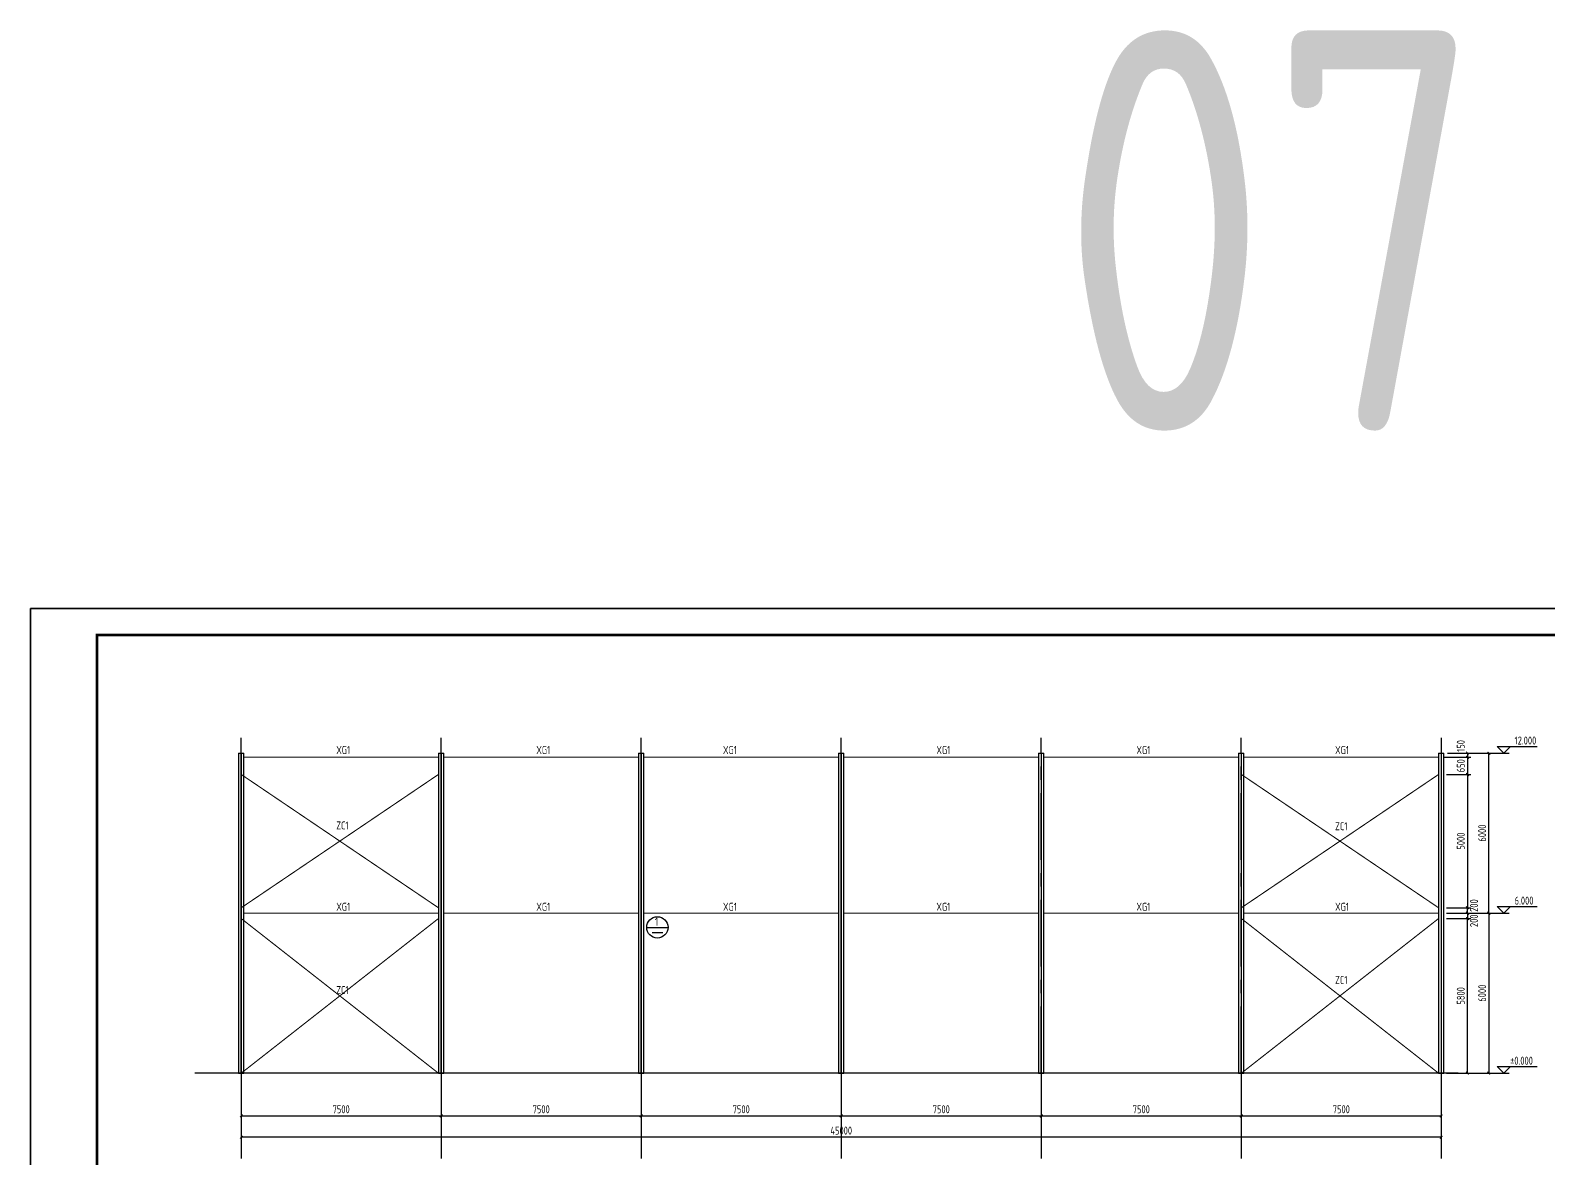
# Model space of a CAD drawing. Header units: millimetres. Extents: x 866309 to 879639, y 39442 to 44891.
# Drawn here: x 872240 to 872809, y 39836 to 40259 of the extents above; entities that cross this region are included whole.
import ezdxf

# ---------------------------------------------------------------- set-up
doc = ezdxf.new("R2010")
doc.units = ezdxf.units.MM
doc.header["$LTSCALE"] = 1000
doc.header["$MEASUREMENT"] = 0
doc.linetypes.add('CENTER', pattern=[2, 1.25, -0.25, 0.25, -0.25])
doc.linetypes.add('DOTE', pattern=[2.42, 2, -0.2, 0.02, -0.2])
for name, color, linetype in [('1530', 253, 'Continuous'), ('1534', 7, 'Continuous'), ('AXIS', 3, 'Continuous'), ('DIM', 7, 'Continuous'), ('DOTE', 1, 'DOTE'), ('M_Prof', 2, 'Continuous'), ('支撑', 6, 'Continuous'), ('柱集中标注', 2, 'Continuous'), ('梁集中标注', 2, 'Continuous'), ('索引符号标注', 253, 'Continuous')]:
    doc.layers.add(name, color=color, linetype=linetype)
doc.styles.add('GBHZ', font='gbenor.shx', dxfattribs={"width": 0.9, "bigfont": 'gbcbig.shx'})
doc.dimstyles.new('Y100', dxfattribs={"dimscale": 0, "dimtxt": 3, "dimasz": 0.01, "dimexe": 1.2, "dimexo": 2, "dimgap": 1, "dimtad": 1, "dimdec": 0, "dimlfac": 100, "dimzin": 0, "dimdsep": 46, "dimtxsty": 'GBHZ', "dimblk": 'DX', "dimcen": 0.09, "dimdle": 1, "dimclrd": 7, "dimclre": 7, "dimclrt": 7, "dimadec": 0, "dimazin": 0, "dimtfac": 1, "dimtdec": 0, "dimtix": 1, "dimtmove": 2, "dimatfit": 3, "dimldrblk": 'DX', "dimfxl": 0, "dimtolj": 1, "dimtzin": 0, "dimarcsym": 0})

# ---------------------------------------------------------------- blocks, each defined once
blk = doc.blocks.new('DX')
at = {"color": 0, "linetype": 'ByBlock', "const_width": 40}
blk.add_lwpolyline([(-54, -51), (46, 49)], dxfattribs=at)
blk = doc.blocks.new('*D107')
at = {"layer": 'Defpoints', "color": 0, "transparency": 16777216}
for p in [(872768.12, 39986.93), (872770.12, 39988.43), (872778.93, 39986.93)]:
    blk.add_point(p, dxfattribs=at)
at = {"layer": 'dim', "color": 7, "lineweight": -2, "transparency": 16777216}
for p, q in [((872770.12, 39986.93), (872780.13, 39986.93)), ((872772.12, 39988.43), (872780.13, 39988.43)), ((872778.93, 39988.44), (872778.93, 39988.45)), ((872778.93, 39988.43), (872778.93, 39986.93)), ((872778.93, 39986.92), (872778.93, 39986.91))]:
    blk.add_line(p, q, dxfattribs=at)
at = {"layer": 'dim', "color": 7, "lineweight": -2, "transparency": 16777216, "xscale": 0.01, "yscale": 0.01, "zscale": 0.01}
for p, rotation in [((872778.93, 39988.43), 270), ((872778.93, 39986.93), 90)]:
    blk.add_blockref('DX', p, dxfattribs=dict(at, rotation=rotation))
at = {"layer": 'dim', "color": 7, "transparency": 16777216, "insert": (872776.43, 39991.11), "char_height": 3, "attachment_point": 5, "rotation": 90, "style": 'GBHZ'}
blk.add_mtext('\\A1;150', dxfattribs=at)
blk = doc.blocks.new('*D108')
at = {"layer": 'Defpoints', "color": 0, "transparency": 16777216}
for p in [(872771.39, 39928.43), (872769.39, 39868.43), (872786.93, 39868.43)]:
    blk.add_point(p, dxfattribs=at)
at = {"layer": 'dim', "color": 7, "lineweight": -2, "transparency": 16777216}
for p, q in [((872773.39, 39928.43), (872788.13, 39928.43)), ((872786.93, 39928.42), (872786.93, 39868.44)), ((872771.39, 39868.43), (872788.13, 39868.43))]:
    blk.add_line(p, q, dxfattribs=at)
at = {"layer": 'dim', "color": 7, "lineweight": -2, "transparency": 16777216, "xscale": 0.01, "yscale": 0.01, "zscale": 0.01}
for p, rotation in [((872786.93, 39928.43), 90), ((872786.93, 39868.43), 270)]:
    blk.add_blockref('DX', p, dxfattribs=dict(at, rotation=rotation))
at = {"layer": 'dim', "color": 7, "transparency": 16777216, "insert": (872784.43, 39898.43), "char_height": 3, "attachment_point": 5, "rotation": 90, "style": 'GBHZ'}
blk.add_mtext('\\A1;6000', dxfattribs=at)
blk = doc.blocks.new('*D109')
at = {"layer": 'Defpoints', "color": 0, "transparency": 16777216}
for p in [(872770.12, 39986.93), (872769.12, 39980.43), (872778.93, 39980.43)]:
    blk.add_point(p, dxfattribs=at)
at = {"layer": 'dim', "color": 7, "lineweight": -2, "transparency": 16777216}
for p, q in [((872772.12, 39986.93), (872780.13, 39986.93)), ((872778.93, 39986.92), (872778.93, 39980.44)), ((872771.12, 39980.43), (872780.13, 39980.43))]:
    blk.add_line(p, q, dxfattribs=at)
at = {"layer": 'dim', "color": 7, "lineweight": -2, "transparency": 16777216, "xscale": 0.01, "yscale": 0.01, "zscale": 0.01}
for p, rotation in [((872778.93, 39986.93), 90), ((872778.93, 39980.43), 270)]:
    blk.add_blockref('DX', p, dxfattribs=dict(at, rotation=rotation))
at = {"layer": 'dim', "color": 7, "transparency": 16777216, "insert": (872776.43, 39983.68), "char_height": 3, "attachment_point": 5, "rotation": 90, "style": 'GBHZ'}
blk.add_mtext('\\A1;650', dxfattribs=at)
blk = doc.blocks.new('*D110')
at = {"layer": 'Defpoints', "color": 0, "transparency": 16777216}
for p in [(872769.12, 39980.43), (872769.12, 39930.43), (872778.93, 39930.43)]:
    blk.add_point(p, dxfattribs=at)
at = {"layer": 'dim', "color": 7, "lineweight": -2, "transparency": 16777216}
for p, q in [((872771.12, 39980.43), (872780.13, 39980.43)), ((872778.93, 39980.42), (872778.93, 39930.44)), ((872771.12, 39930.43), (872780.13, 39930.43))]:
    blk.add_line(p, q, dxfattribs=at)
at = {"layer": 'dim', "color": 7, "lineweight": -2, "transparency": 16777216, "xscale": 0.01, "yscale": 0.01, "zscale": 0.01}
for p, rotation in [((872778.93, 39980.43), 90), ((872778.93, 39930.43), 270)]:
    blk.add_blockref('DX', p, dxfattribs=dict(at, rotation=rotation))
at = {"layer": 'dim', "color": 7, "transparency": 16777216, "insert": (872776.43, 39955.43), "char_height": 3, "attachment_point": 5, "rotation": 90, "style": 'GBHZ'}
blk.add_mtext('\\A1;5000', dxfattribs=at)
blk = doc.blocks.new('*D111')
at = {"layer": 'Defpoints', "color": 0, "transparency": 16777216}
for p in [(872769.39, 39988.43), (872786.93, 39988.43), (872771.39, 39928.43)]:
    blk.add_point(p, dxfattribs=at)
at = {"layer": 'dim', "color": 7, "lineweight": -2, "transparency": 16777216}
for p, q in [((872771.39, 39988.43), (872788.13, 39988.43)), ((872786.93, 39928.44), (872786.93, 39988.42)), ((872773.39, 39928.43), (872788.13, 39928.43))]:
    blk.add_line(p, q, dxfattribs=at)
at = {"layer": 'dim', "color": 7, "lineweight": -2, "transparency": 16777216, "xscale": 0.01, "yscale": 0.01, "zscale": 0.01}
for p, rotation in [((872786.93, 39988.43), 90), ((872786.93, 39928.43), 270)]:
    blk.add_blockref('DX', p, dxfattribs=dict(at, rotation=rotation))
at = {"layer": 'dim', "color": 7, "transparency": 16777216, "insert": (872784.43, 39958.43), "char_height": 3, "attachment_point": 5, "rotation": 90, "style": 'GBHZ'}
blk.add_mtext('\\A1;6000', dxfattribs=at)
blk = doc.blocks.new('*D112')
at = {"layer": 'Defpoints', "color": 0, "transparency": 16777216}
for p in [(872769.12, 39930.43), (872769.12, 39928.43), (872778.93, 39930.43)]:
    blk.add_point(p, dxfattribs=at)
at = {"layer": 'dim', "color": 7, "lineweight": -2, "transparency": 16777216}
for p, q in [((872771.12, 39930.43), (872780.13, 39930.43)), ((872771.12, 39928.43), (872780.13, 39928.43)), ((872778.93, 39930.44), (872778.93, 39930.45)), ((872778.93, 39928.43), (872778.93, 39930.43)), ((872778.93, 39928.42), (872778.93, 39928.41))]:
    blk.add_line(p, q, dxfattribs=at)
at = {"layer": 'dim', "color": 7, "lineweight": -2, "transparency": 16777216, "xscale": 0.01, "yscale": 0.01, "zscale": 0.01}
for p, rotation in [((872778.93, 39930.43), 270), ((872778.93, 39928.43), 90)]:
    blk.add_blockref('DX', p, dxfattribs=dict(at, rotation=rotation))
at = {"layer": 'dim', "color": 7, "transparency": 16777216, "insert": (872781.37, 39931.28), "char_height": 3, "attachment_point": 5, "rotation": 90, "style": 'GBHZ'}
blk.add_mtext('\\A1;200', dxfattribs=at)
blk = doc.blocks.new('*D113')
at = {"layer": 'Defpoints', "color": 0, "transparency": 16777216}
for p in [(872769.12, 39926.43), (872778.93, 39926.43), (872769.12, 39868.43)]:
    blk.add_point(p, dxfattribs=at)
at = {"layer": 'dim', "color": 7, "lineweight": -2, "transparency": 16777216}
for p, q in [((872771.12, 39926.43), (872780.13, 39926.43)), ((872778.93, 39868.44), (872778.93, 39926.42)), ((872771.12, 39868.43), (872780.13, 39868.43))]:
    blk.add_line(p, q, dxfattribs=at)
at = {"layer": 'dim', "color": 7, "lineweight": -2, "transparency": 16777216, "xscale": 0.01, "yscale": 0.01, "zscale": 0.01}
for p, rotation in [((872778.93, 39926.43), 90), ((872778.93, 39868.43), 270)]:
    blk.add_blockref('DX', p, dxfattribs=dict(at, rotation=rotation))
at = {"layer": 'dim', "color": 7, "transparency": 16777216, "insert": (872776.43, 39897.43), "char_height": 3, "attachment_point": 5, "rotation": 90, "style": 'GBHZ'}
blk.add_mtext('\\A1;5800', dxfattribs=at)
blk = doc.blocks.new('*D114')
at = {"layer": 'Defpoints', "color": 0, "transparency": 16777216}
for p in [(872769.12, 39928.43), (872769.12, 39926.43), (872778.93, 39926.43)]:
    blk.add_point(p, dxfattribs=at)
at = {"layer": 'dim', "color": 7, "lineweight": -2, "transparency": 16777216}
for p, q in [((872771.12, 39928.43), (872780.13, 39928.43)), ((872778.93, 39928.44), (872778.93, 39928.45)), ((872778.93, 39928.43), (872778.93, 39926.43)), ((872771.12, 39926.43), (872780.13, 39926.43)), ((872778.93, 39926.42), (872778.93, 39926.41))]:
    blk.add_line(p, q, dxfattribs=at)
at = {"layer": 'dim', "color": 7, "lineweight": -2, "transparency": 16777216, "xscale": 0.01, "yscale": 0.01, "zscale": 0.01}
for p, rotation in [((872778.93, 39928.43), 270), ((872778.93, 39926.43), 90)]:
    blk.add_blockref('DX', p, dxfattribs=dict(at, rotation=rotation))
at = {"layer": 'dim', "color": 7, "transparency": 16777216, "insert": (872781.37, 39925.58), "char_height": 3, "attachment_point": 5, "rotation": 90, "style": 'GBHZ'}
blk.add_mtext('\\A1;200', dxfattribs=at)
blk = doc.blocks.new('*D212')
at = {"layer": 'Defpoints', "color": 0, "transparency": 16777216}
for p in [(872319.12, 39868.43), (872394.12, 39868.43), (872394.12, 39852.43)]:
    blk.add_point(p, dxfattribs=at)
at = {"layer": 'dim', "color": 7, "lineweight": -2, "transparency": 16777216}
for p, q in [((872319.12, 39866.43), (872319.12, 39851.23)), ((872394.12, 39866.43), (872394.12, 39851.23)), ((872319.13, 39852.43), (872394.11, 39852.43))]:
    blk.add_line(p, q, dxfattribs=at)
at = {"layer": 'dim', "color": 7, "lineweight": -2, "transparency": 16777216, "xscale": 0.01, "yscale": 0.01, "zscale": 0.01, "rotation": 180}
blk.add_blockref('DX', (872319.12, 39852.43), dxfattribs=at)
at = {"layer": 'dim', "color": 7, "lineweight": -2, "transparency": 16777216, "xscale": 0.01, "yscale": 0.01, "zscale": 0.01}
blk.add_blockref('DX', (872394.12, 39852.43), dxfattribs=at)
at = {"layer": 'dim', "color": 7, "transparency": 16777216, "insert": (872356.62, 39854.93), "char_height": 3, "attachment_point": 5, "style": 'GBHZ'}
blk.add_mtext('\\A1;7500', dxfattribs=at)
blk = doc.blocks.new('*D213')
at = {"layer": 'Defpoints', "color": 0, "transparency": 16777216}
for p in [(872394.12, 39868.43), (872469.12, 39868.43), (872469.12, 39852.43)]:
    blk.add_point(p, dxfattribs=at)
at = {"layer": 'dim', "color": 7, "lineweight": -2, "transparency": 16777216}
for p, q in [((872394.12, 39866.43), (872394.12, 39851.23)), ((872469.12, 39866.43), (872469.12, 39851.23)), ((872394.13, 39852.43), (872469.11, 39852.43))]:
    blk.add_line(p, q, dxfattribs=at)
at = {"layer": 'dim', "color": 7, "lineweight": -2, "transparency": 16777216, "xscale": 0.01, "yscale": 0.01, "zscale": 0.01, "rotation": 180}
blk.add_blockref('DX', (872394.12, 39852.43), dxfattribs=at)
at = {"layer": 'dim', "color": 7, "lineweight": -2, "transparency": 16777216, "xscale": 0.01, "yscale": 0.01, "zscale": 0.01}
blk.add_blockref('DX', (872469.12, 39852.43), dxfattribs=at)
at = {"layer": 'dim', "color": 7, "transparency": 16777216, "insert": (872431.62, 39854.93), "char_height": 3, "attachment_point": 5, "style": 'GBHZ'}
blk.add_mtext('\\A1;7500', dxfattribs=at)
blk = doc.blocks.new('*D214')
at = {"layer": 'Defpoints', "color": 0, "transparency": 16777216}
for p in [(872469.12, 39868.43), (872544.12, 39868.43), (872544.12, 39852.43)]:
    blk.add_point(p, dxfattribs=at)
at = {"layer": 'dim', "color": 7, "lineweight": -2, "transparency": 16777216}
for p, q in [((872469.12, 39866.43), (872469.12, 39851.23)), ((872544.12, 39866.43), (872544.12, 39851.23)), ((872469.13, 39852.43), (872544.11, 39852.43))]:
    blk.add_line(p, q, dxfattribs=at)
at = {"layer": 'dim', "color": 7, "lineweight": -2, "transparency": 16777216, "xscale": 0.01, "yscale": 0.01, "zscale": 0.01, "rotation": 180}
blk.add_blockref('DX', (872469.12, 39852.43), dxfattribs=at)
at = {"layer": 'dim', "color": 7, "lineweight": -2, "transparency": 16777216, "xscale": 0.01, "yscale": 0.01, "zscale": 0.01}
blk.add_blockref('DX', (872544.12, 39852.43), dxfattribs=at)
at = {"layer": 'dim', "color": 7, "transparency": 16777216, "insert": (872506.62, 39854.93), "char_height": 3, "attachment_point": 5, "style": 'GBHZ'}
blk.add_mtext('\\A1;7500', dxfattribs=at)
blk = doc.blocks.new('*D215')
at = {"layer": 'Defpoints', "color": 0, "transparency": 16777216}
for p in [(872544.12, 39868.43), (872619.12, 39868.43), (872619.12, 39852.43)]:
    blk.add_point(p, dxfattribs=at)
at = {"layer": 'dim', "color": 7, "lineweight": -2, "transparency": 16777216}
for p, q in [((872544.12, 39866.43), (872544.12, 39851.23)), ((872619.12, 39866.43), (872619.12, 39851.23)), ((872544.13, 39852.43), (872619.11, 39852.43))]:
    blk.add_line(p, q, dxfattribs=at)
at = {"layer": 'dim', "color": 7, "lineweight": -2, "transparency": 16777216, "xscale": 0.01, "yscale": 0.01, "zscale": 0.01, "rotation": 180}
blk.add_blockref('DX', (872544.12, 39852.43), dxfattribs=at)
at = {"layer": 'dim', "color": 7, "lineweight": -2, "transparency": 16777216, "xscale": 0.01, "yscale": 0.01, "zscale": 0.01}
blk.add_blockref('DX', (872619.12, 39852.43), dxfattribs=at)
at = {"layer": 'dim', "color": 7, "transparency": 16777216, "insert": (872581.62, 39854.93), "char_height": 3, "attachment_point": 5, "style": 'GBHZ'}
blk.add_mtext('\\A1;7500', dxfattribs=at)
blk = doc.blocks.new('*D216')
at = {"layer": 'Defpoints', "color": 0, "transparency": 16777216}
for p in [(872619.12, 39868.43), (872694.12, 39868.43), (872694.12, 39852.43)]:
    blk.add_point(p, dxfattribs=at)
at = {"layer": 'dim', "color": 7, "lineweight": -2, "transparency": 16777216}
for p, q in [((872619.12, 39866.43), (872619.12, 39851.23)), ((872694.12, 39866.43), (872694.12, 39851.23)), ((872619.13, 39852.43), (872694.11, 39852.43))]:
    blk.add_line(p, q, dxfattribs=at)
at = {"layer": 'dim', "color": 7, "lineweight": -2, "transparency": 16777216, "xscale": 0.01, "yscale": 0.01, "zscale": 0.01, "rotation": 180}
blk.add_blockref('DX', (872619.12, 39852.43), dxfattribs=at)
at = {"layer": 'dim', "color": 7, "lineweight": -2, "transparency": 16777216, "xscale": 0.01, "yscale": 0.01, "zscale": 0.01}
blk.add_blockref('DX', (872694.12, 39852.43), dxfattribs=at)
at = {"layer": 'dim', "color": 7, "transparency": 16777216, "insert": (872656.62, 39854.93), "char_height": 3, "attachment_point": 5, "style": 'GBHZ'}
blk.add_mtext('\\A1;7500', dxfattribs=at)
blk = doc.blocks.new('*D217')
at = {"layer": 'Defpoints', "color": 0, "transparency": 16777216}
for p in [(872694.12, 39868.43), (872769.12, 39868.43), (872769.12, 39852.43)]:
    blk.add_point(p, dxfattribs=at)
at = {"layer": 'dim', "color": 7, "lineweight": -2, "transparency": 16777216}
for p, q in [((872694.12, 39866.43), (872694.12, 39851.23)), ((872769.12, 39866.43), (872769.12, 39851.23)), ((872694.13, 39852.43), (872769.11, 39852.43))]:
    blk.add_line(p, q, dxfattribs=at)
at = {"layer": 'dim', "color": 7, "lineweight": -2, "transparency": 16777216, "xscale": 0.01, "yscale": 0.01, "zscale": 0.01, "rotation": 180}
blk.add_blockref('DX', (872694.12, 39852.43), dxfattribs=at)
at = {"layer": 'dim', "color": 7, "lineweight": -2, "transparency": 16777216, "xscale": 0.01, "yscale": 0.01, "zscale": 0.01}
blk.add_blockref('DX', (872769.12, 39852.43), dxfattribs=at)
at = {"layer": 'dim', "color": 7, "transparency": 16777216, "insert": (872731.62, 39854.93), "char_height": 3, "attachment_point": 5, "style": 'GBHZ'}
blk.add_mtext('\\A1;7500', dxfattribs=at)
blk = doc.blocks.new('*D218')
at = {"layer": 'Defpoints', "color": 0, "transparency": 16777216}
for p in [(872319.12, 39868.43), (872769.12, 39868.43), (872319.12, 39844.43)]:
    blk.add_point(p, dxfattribs=at)
at = {"layer": 'dim', "color": 7, "lineweight": -2, "transparency": 16777216}
for p, q in [((872319.12, 39866.43), (872319.12, 39843.23)), ((872769.12, 39866.43), (872769.12, 39843.23)), ((872769.11, 39844.43), (872319.13, 39844.43))]:
    blk.add_line(p, q, dxfattribs=at)
at = {"layer": 'dim', "color": 7, "lineweight": -2, "transparency": 16777216, "xscale": 0.01, "yscale": 0.01, "zscale": 0.01, "rotation": 180}
blk.add_blockref('DX', (872319.12, 39844.43), dxfattribs=at)
at = {"layer": 'dim', "color": 7, "lineweight": -2, "transparency": 16777216, "xscale": 0.01, "yscale": 0.01, "zscale": 0.01}
blk.add_blockref('DX', (872769.12, 39844.43), dxfattribs=at)
at = {"layer": 'dim', "color": 7, "transparency": 16777216, "insert": (872544.12, 39846.93), "char_height": 3, "attachment_point": 5, "style": 'GBHZ'}
blk.add_mtext('\\A1;45000', dxfattribs=at)

msp = doc.modelspace()

# ---------------------------------------------------------------- linework, layer by layer
for p, q in [((872240.091, 39448.627), (872240.091, 40042.627)), ((872240.091, 40042.627), (872240.091, 39448.627))]:
    msp.add_line(p, q)
at = {"color": 0}
for p, q in [((873081.091, 40042.627), (872240.091, 40042.627)), ((872240.091, 40042.627), (873081.091, 40042.627))]:
    msp.add_line(p, q, dxfattribs=at)
at = {"color": 0, "const_width": 1}
msp.add_lwpolyline([(873071.091, 39458.627), (872265.091, 39458.627), (872265.091, 40032.627), (873071.091, 40032.627)], close=True, dxfattribs=at)
at = {"layer": '1530'}
for p, q in [((872788.133, 39988.428), (872794.605, 39988.428)), ((872788.133, 39928.428), (872794.605, 39928.428)), ((872788.133, 39868.428), (872794.605, 39868.428))]:
    msp.add_line(p, q, dxfattribs=at)
at = {"layer": '1534'}
for points in [[(872795.105, 39990.928), (872792.605, 39988.428), (872790.105, 39990.928), (872805.039, 39990.928)], [(872795.105, 39930.928), (872792.605, 39928.428), (872790.105, 39930.928), (872805.039, 39930.928)], [(872795.105, 39870.928), (872792.605, 39868.428), (872790.105, 39870.928), (872805.039, 39870.928)]]:
    msp.add_lwpolyline(points, dxfattribs=at)
at = {"layer": 'AXIS', "color": 0}
for p, q in [((872319.118, 39868.428), (872319.118, 39836.428)), ((872394.118, 39868.428), (872394.118, 39836.428)), ((872469.118, 39868.428), (872469.118, 39836.428)), ((872544.118, 39868.428), (872544.118, 39836.428)), ((872619.118, 39868.428), (872619.118, 39836.428)), ((872694.118, 39868.428), (872694.118, 39836.428)), ((872769.118, 39868.428), (872769.118, 39836.428))]:
    msp.add_line(p, q, dxfattribs=at)
at = {"layer": 'DOTE', "linetype": 'CENTER', "ltscale": 0.02}
for p, q in [((872319.118, 39868.428), (872319.118, 39994.104)), ((872394.118, 39868.428), (872394.118, 39994.104)), ((872469.118, 39868.428), (872469.118, 39994.104)), ((872544.118, 39868.428), (872544.118, 39994.104)), ((872619.118, 39868.428), (872619.118, 39994.104)), ((872694.118, 39868.428), (872694.118, 39994.104)), ((872769.118, 39994.104), (872769.118, 39868.428))]:
    msp.add_line(p, q, dxfattribs=at)
at = {"layer": 'M_Prof'}
for p, q in [((872318.118, 39988.428), (872318.118, 39868.428)), ((872318.118, 39988.428), (872320.118, 39988.428)), ((872319.028, 39988.428), (872319.028, 39868.428)), ((872319.208, 39868.428), (872319.208, 39988.428)), ((872320.118, 39868.428), (872320.118, 39988.428)), ((872393.118, 39988.428), (872393.118, 39868.428)), ((872393.118, 39988.428), (872395.118, 39988.428)), ((872394.028, 39988.428), (872394.028, 39868.428)), ((872394.208, 39868.428), (872394.208, 39988.428)), ((872395.118, 39868.428), (872395.118, 39988.428)), ((872468.118, 39988.428), (872468.118, 39868.428)), ((872468.118, 39988.428), (872470.118, 39988.428)), ((872469.028, 39988.428), (872469.028, 39868.428)), ((872469.208, 39868.428), (872469.208, 39988.428)), ((872470.118, 39868.428), (872470.118, 39988.428)), ((872543.118, 39988.428), (872543.118, 39868.428)), ((872543.118, 39988.428), (872545.118, 39988.428)), ((872544.028, 39988.428), (872544.028, 39868.428)), ((872544.208, 39868.428), (872544.208, 39988.428)), ((872545.118, 39868.428), (872545.118, 39988.428)), ((872618.118, 39988.428), (872618.118, 39868.428)), ((872618.118, 39988.428), (872620.118, 39988.428)), ((872619.028, 39988.428), (872619.028, 39868.428)), ((872619.208, 39868.428), (872619.208, 39988.428)), ((872620.118, 39868.428), (872620.118, 39988.428)), ((872693.118, 39988.428), (872693.118, 39868.428)), ((872693.118, 39988.428), (872695.118, 39988.428)), ((872694.028, 39988.428), (872694.028, 39868.428)), ((872694.208, 39868.428), (872694.208, 39988.428)), ((872695.118, 39868.428), (872695.118, 39988.428)), ((872768.118, 39988.428), (872768.118, 39868.428)), ((872768.118, 39988.428), (872770.118, 39988.428)), ((872769.028, 39988.428), (872769.028, 39868.428)), ((872769.208, 39868.428), (872769.208, 39988.428)), ((872770.118, 39868.428), (872770.118, 39988.428)), ((872775.425, 39868.428), (872301.729, 39868.428)), ((872318.118, 39868.428), (872320.118, 39868.428)), ((872393.118, 39868.428), (872395.118, 39868.428)), ((872468.118, 39868.428), (872470.118, 39868.428)), ((872543.118, 39868.428), (872545.118, 39868.428)), ((872618.118, 39868.428), (872620.118, 39868.428)), ((872693.118, 39868.428), (872695.118, 39868.428)), ((872768.118, 39868.428), (872770.118, 39868.428))]:
    msp.add_line(p, q, dxfattribs=at)
at = {"layer": '支撑', "color": 6, "linetype": 'ByBlock', "const_width": 0.4}
for points in [[(872393.118, 39986.928), (872320.118, 39986.928)], [(872468.118, 39986.928), (872395.118, 39986.928)], [(872543.118, 39986.928), (872470.118, 39986.928)], [(872618.118, 39986.928), (872545.118, 39986.928)], [(872693.118, 39986.928), (872620.118, 39986.928)], [(872768.118, 39986.928), (872695.118, 39986.928)], [(872393.118, 39930.428), (872319.118, 39980.428)], [(872319.118, 39930.428), (872393.118, 39980.428)], [(872768.118, 39930.428), (872694.118, 39980.428)], [(872694.118, 39930.428), (872768.118, 39980.428)], [(872393.118, 39928.428), (872320.118, 39928.428)], [(872468.118, 39928.428), (872395.118, 39928.428)], [(872543.118, 39928.428), (872470.118, 39928.428)], [(872618.118, 39928.428), (872545.118, 39928.428)], [(872693.118, 39928.428), (872620.118, 39928.428)], [(872768.118, 39928.428), (872695.118, 39928.428)], [(872319.118, 39868.428), (872393.118, 39926.428)], [(872393.118, 39868.428), (872319.118, 39926.428)], [(872694.118, 39868.428), (872768.118, 39926.428)], [(872768.118, 39868.428), (872694.118, 39926.428)]]:
    msp.add_lwpolyline(points, dxfattribs=at)
at = {"layer": '索引符号标注'}
for p, q in [((872471.176, 39923.071), (872479.176, 39923.071)), ((872473.176, 39921.156), (872477.176, 39921.156))]:
    msp.add_line(p, q, dxfattribs=at)
msp.add_circle((872475.176, 39923.071), 4, dxfattribs=at)

# ---------------------------------------------------------------- texts
at = {"layer": '1534', "style": 'GBHZ', "width": 0.9}
for s, p in [('12.000', (872796.599, 39991.628)), ('6.000', (872796.599, 39931.628)), ('%%P0.000', (872794.919, 39871.628))]:
    msp.add_text(s, height=3, dxfattribs=at).set_placement(p)
at = {"layer": '柱集中标注', "style": 'GBHZ', "width": 0.9}
for s, p in [('XG1', (872354.791, 39988.069)), ('XG1', (872429.791, 39988.069)), ('XG1', (872499.791, 39988.069)), ('XG1', (872579.791, 39988.069)), ('XG1', (872654.791, 39988.069)), ('XG1', (872729.296, 39988.069)), ('ZC1', (872354.772, 39959.801)), ('ZC1', (872729.277, 39959.511)), ('XG1', (872354.791, 39929.319)), ('XG1', (872429.791, 39929.319)), ('XG1', (872499.791, 39929.319)), ('XG1', (872579.791, 39929.319)), ('XG1', (872654.791, 39929.319)), ('XG1', (872729.296, 39929.319)), ('ZC1', (872354.772, 39898.101)), ('ZC1', (872729.277, 39901.864))]:
    msp.add_text(s, height=3, dxfattribs=at).set_placement(p)
at = {"layer": '梁集中标注', "style": 'GBHZ', "width": 0.9}
msp.add_text('07', height=150, dxfattribs=at).set_placement((872625.859, 40109.29))
at = {"layer": '索引符号标注', "style": 'GBHZ'}
msp.add_text('1', height=3, dxfattribs=at).set_placement((872474.239, 39923.697))

# ---------------------------------------------------------------- dimensions: what is measured, and where the dimension line sits
at = {"layer": 'dim'}
for base, p1, p2, angle, picture, middle in [((872778.933, 39986.928), (872770.118, 39988.428), (872768.118, 39986.928), 90, '*D107', (872776.433, 39991.112)), ((872778.933, 39930.428), (872769.118, 39928.428), (872769.118, 39930.428), 270, '*D112', (872781.374, 39931.279)), ((872778.933, 39926.428), (872769.118, 39928.428), (872769.118, 39926.428), 90, '*D114', (872781.374, 39925.576))]:
    dim = msp.add_linear_dim(base=base, p1=p1, p2=p2, angle=angle, dimstyle='Y100', override={"dimscale": 1}, dxfattribs=at)
    dim.commit()
    dim.dimension.update_dxf_attribs({"geometry": picture, "text_midpoint": middle, "dimtype": 160})
for base, p1, p2, angle, picture, middle in [((872778.933, 39980.428), (872770.118, 39986.928), (872769.118, 39980.428), 90, '*D109', (872776.433, 39983.678)), ((872786.933, 39988.428), (872771.394, 39928.428), (872769.394, 39988.428), 270, '*D111', (872784.433, 39958.428)), ((872778.933, 39930.428), (872769.118, 39980.428), (872769.118, 39930.428), 90, '*D110', (872776.433, 39955.428)), ((872786.933, 39868.428), (872771.394, 39928.428), (872769.394, 39868.428), 90, '*D108', (872784.433, 39898.428)), ((872778.933, 39926.428), (872769.118, 39868.428), (872769.118, 39926.428), 270, '*D113', (872776.433, 39897.428))]:
    dim = msp.add_linear_dim(base=base, p1=p1, p2=p2, angle=angle, dimstyle='Y100', override={"dimscale": 1}, dxfattribs=at)
    dim.commit()
    dim.dimension.update_dxf_attribs({"geometry": picture, "text_midpoint": middle})
for base, p1, p2, picture, middle in [((872394.118, 39852.428), (872319.118, 39868.428), (872394.118, 39868.428), '*D212', (872356.618, 39854.928)), ((872319.118, 39844.428), (872769.118, 39868.428), (872319.118, 39868.428), '*D218', (872544.118, 39846.928)), ((872469.118, 39852.428), (872394.118, 39868.428), (872469.118, 39868.428), '*D213', (872431.618, 39854.928)), ((872544.118, 39852.428), (872469.118, 39868.428), (872544.118, 39868.428), '*D214', (872506.618, 39854.928)), ((872619.118, 39852.428), (872544.118, 39868.428), (872619.118, 39868.428), '*D215', (872581.618, 39854.928)), ((872694.118, 39852.428), (872619.118, 39868.428), (872694.118, 39868.428), '*D216', (872656.618, 39854.928)), ((872769.118, 39852.428), (872694.118, 39868.428), (872769.118, 39868.428), '*D217', (872731.618, 39854.928))]:
    dim = msp.add_linear_dim(base=base, p1=p1, p2=p2, dimstyle='Y100', override={"dimscale": 1, "dimfxl": 2}, dxfattribs=at)
    dim.commit()
    dim.dimension.update_dxf_attribs({"geometry": picture, "text_midpoint": middle})

doc.saveas('drawing.dxf')
